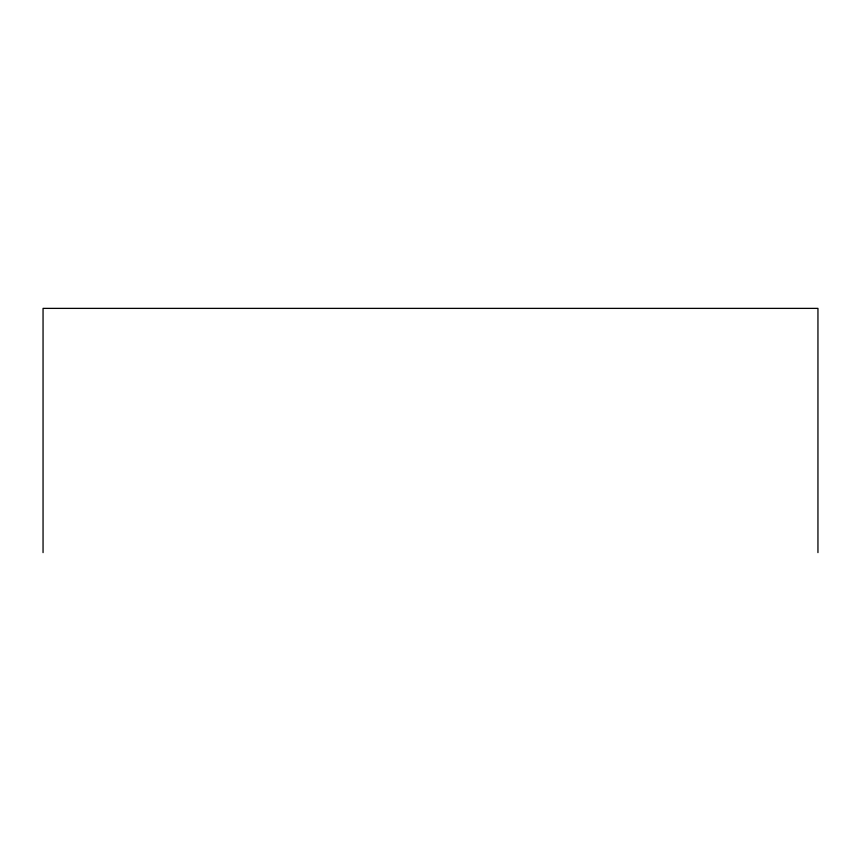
<?xml version="1.0" encoding="UTF-8"?>
<svg xmlns="http://www.w3.org/2000/svg" width="861" height="861" viewBox="0 0 861 861"><rect width="100%" height="100%" fill="white"/><g stroke="black" fill="none" stroke-linecap="round" stroke-linejoin="round"><path stroke-width="1.29" d="M817.95 552.622L817.95 308.378L43.05 308.378L43.05 552.622"/></g></svg>
